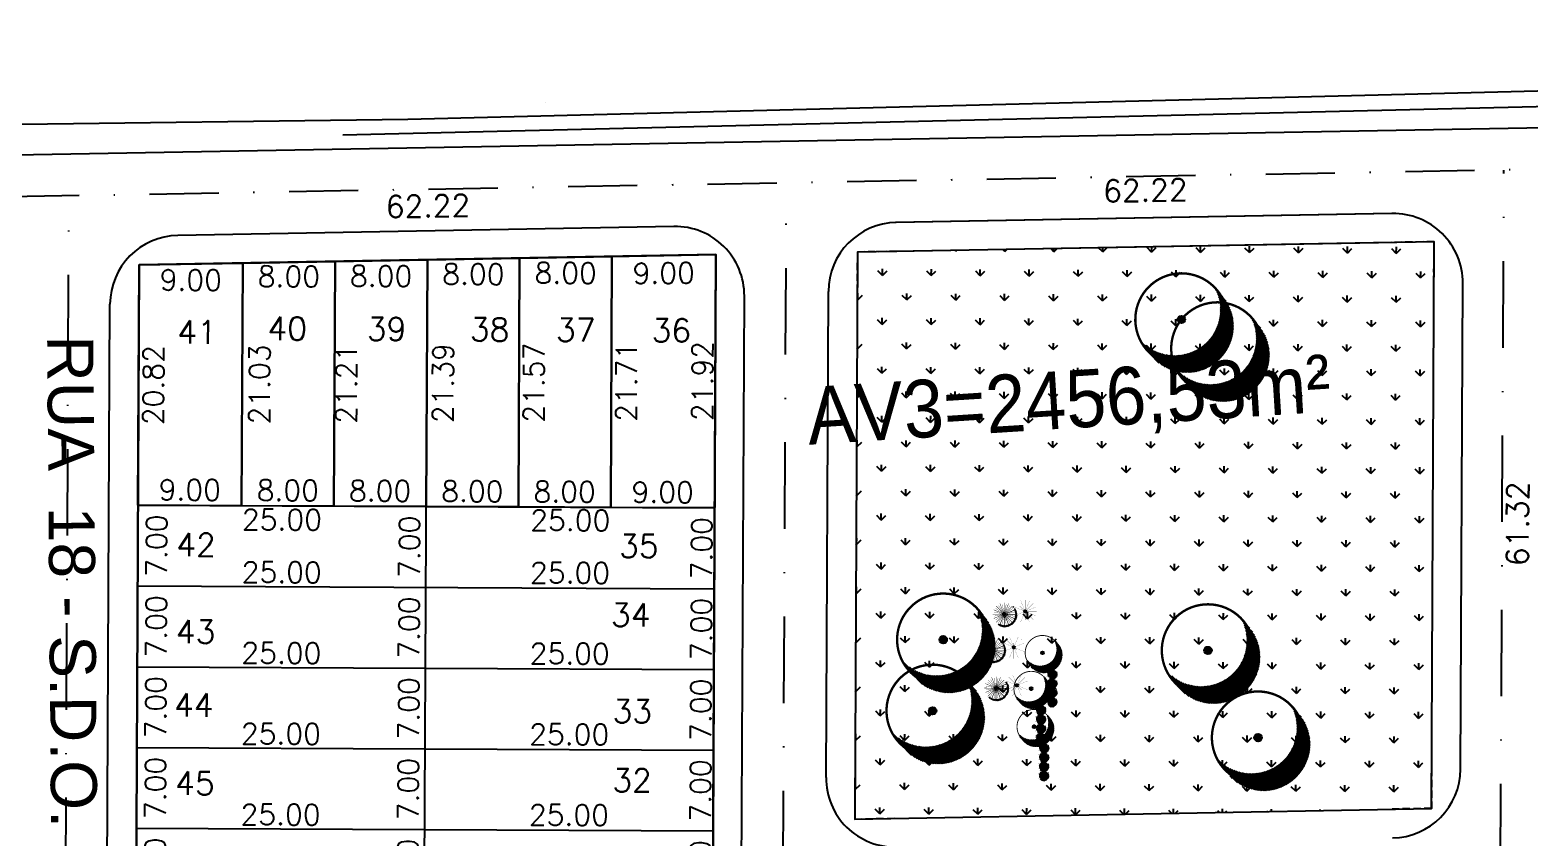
# Model space of a CAD drawing. Header units: millimetres. Extents: x -4430026 to 4783824, y 584 to 9593110.
# Drawn here: x 2733.4 to 2863.5, y 1905.2 to 1975.2 of the extents above; entities that cross this region are included whole.
import ezdxf
from ezdxf.enums import TextEntityAlignment as Align

# ---------------------------------------------------------------- set-up
doc = ezdxf.new("R2010")
doc.units = ezdxf.units.MM
for name, pattern in [('DASHDOT', [1, 0.5, -0.25, 0, -0.25]), ('DASHED2', [0.375, 0.25, -0.125]), ('HIDDEN', [0.375, 0.25, -0.125]), ('HIDDEN2', [0.1875, 0.125, -0.0625])]:
    doc.linetypes.add(name, pattern=pattern)
for name, color, linetype in [('AGT C-M', 10, 'Continuous'), ('boundary filipe', 6, 'Continuous'), ('BOUNDARY LOTES', 2, 'Continuous'), ('BOUNDARY VERDES', 92, 'Continuous'), ('Calçada', 1, 'Continuous'), ('CANTOS', 9, 'HIDDEN'), ('Cota', 8, 'Continuous'), ('COTAS', 8, 'Continuous'), ('Lotes', 2, 'Continuous'), ('Nomes de Ruas', 3, 'Continuous'), ('Numero de lotes', 5, 'Continuous'), ('PAI_aDEL', 72, 'Continuous'), ('PAI_aPRA', 72, 'Continuous'), ('PAI_hHEW', 72, 'Continuous'), ('PAI_pEUD', 72, 'Continuous'), ('Parede', 4, 'Continuous'), ('POLIGONAL', 5, 'Continuous'), ('Projeção', 8, 'HIDDEN2'), ('QUADRA', 4, 'Continuous'), ('TRANSPLANTADA RETIRADA', 12, 'Continuous')]:
    doc.layers.add(name, color=color, linetype=linetype)
doc.styles.add('arcad1', font='romans.shx')
doc.styles.add('ARIAL', font='arial.ttf', dxfattribs={"height": 0.25})
doc.styles.add('ROMANS', font='romans.shx')
doc.dimstyles.new('BOLA100', dxfattribs={"dimscale": 0, "dimtxt": 1.9, "dimasz": 0.18, "dimexe": 0.18, "dimexo": 0.063, "dimgap": 0, "dimtad": 1, "dimzin": 4, "dimdsep": 46, "dimtxsty": 'ROMANS', "dimcen": 0.09, "dimse1": 1, "dimse2": 1, "dimsd1": 1, "dimsd2": 1, "dimclrt": 256, "dimaunit": 1, "dimadec": 4, "dimazin": 0, "dimtfac": 1.2, "dimtix": 1, "dimtmove": 2, "dimatfit": 3, "dimfxl": 1, "dimtvp": 2, "dimtolj": 1, "dimtzin": 4, "dimarcsym": 0})
doc.dimstyles.get("Standard").update_dxf_attribs({"dimtxt": 0.18, "dimasz": 0.18, "dimexe": 0.18, "dimexo": 0.0625, "dimgap": 0.09, "dimtad": 0, "dimtih": 1, "dimtoh": 1, "dimdec": 4, "dimzin": 0, "dimdsep": 46, "dimtxsty": 'Standard', "dimcen": 0.09, "dimadec": 0, "dimazin": 0, "dimtfac": 1, "dimtdec": 4, "dimtofl": 0, "dimtmove": 0, "dimatfit": 3, "dimfxl": 1, "dimtolj": 1, "dimtzin": 0, "dimarcsym": 0})

# ---------------------------------------------------------------- blocks, each defined once
blk = doc.blocks.new('ÁRVORE PROPOSTA')
h = blk.add_hatch()
h.set_pattern_fill('_USER', color=86, scale=0.1, angle=135, style=0, pattern_type=0)
h.set_pattern_definition([(135, (-5.71175, -5.47334), (-0.0707107, -0.0707107), [])])
h.paths.add_polyline_path([(3.73, 4.34, -0.122133), (4.41, 1.61, -0.681802), (-5.71, -2.36, 0.278016), (-0.55, -5.47, 0.654725)])
h = blk.add_hatch()
h.set_pattern_fill('_USER', color=250, scale=0.1, angle=135, style=0, pattern_type=0)
h.set_pattern_definition([(135, (-4.58336, -6.35557), (-0.0707107, -0.0707107), [])])
h.paths.add_polyline_path([(6.05, -0.52, 0.204792), (4.24, 3.71, -0.606095), (-0.55, -5.47, -0.193046), (-4.58, -3.85, 0.73404)])
h = blk.add_hatch(color=1)
h.dxf.hatch_style = 1
h.paths.add_polyline_path([(-1.02, 0.37, 1), (-0.07, 0.37, 1)])
at = {"color": 98, "linetype": 'DASHED2', "ltscale": 0.5, "const_width": 0.3}
blk.add_lwpolyline([(-0.55, 6.21, 1), (-0.55, -5.47, 1), (-0.55, 6.21, -3.167262)], format="xyb", dxfattribs=at)
at = {"color": 1}
blk.add_circle((-0.55, 0.37), 0.476, dxfattribs=at)
blk = doc.blocks.new('HERBÁCEA.PROPOSTA')
at = {"linetype": 'Continuous'}
h = blk.add_hatch(color=62, dxfattribs=at)
h.set_gradient(color1=(153, 204, 0), color2=(214, 255, 153), rotation=45, tint=1, name='INVHEMISPHERICAL')
h.paths.add_polyline_path([(1.37, 0, 1), (-1.37, 0, 1)])
h = blk.add_hatch()
h.set_pattern_fill('_USER', color=250, scale=0.1, angle=135, style=0, pattern_type=0)
h.set_pattern_definition([(135, (2.34766, -1.37334), (-0.0707107, -0.0707107), [])])
h.paths.add_polyline_path([(1.63, -0.25, 0.207507), (1.18, 0.79, -0.148654), (1.42, 0, -0.656304), (-0.97, -1.04, 0.741168)])
h = blk.add_hatch(color=1)
h.dxf.hatch_style = 1
edge = h.paths.add_edge_path()
edge.add_ellipse((0, 0), major_axis=(0.0534, 0.0534), ratio=1, start_angle=274.037, end_angle=454.037)
edge.add_ellipse((0, 0), major_axis=(0.0534, 0.0534), ratio=1, start_angle=94.037, end_angle=274.037)
at = {"color": 98, "const_width": 0.0854}
for points in [[(0, 0), (-1.65, 0.76)], [(0, 0), (-1.58, -0.91)], [(0, 0), (-1.52, 0.3)], [(0, 0), (-1.12, -1.07)], [(0, 0), (-0.58, 1.44)], [(0, 0), (-0.26, 1.8)], [(0, 0), (1.17, 1.02)], [(0, 0), (1.61, 0.84)], [(0, 0), (0.1, -1.82)], [(0, 0), (0.45, -1.49)], [(0, 0), (1.74, -0.53)], [(0, 0), (1.55, -0.09)]]:
    blk.add_lwpolyline(points, dxfattribs=at)
at = {"color": 86, "linetype": 'DASHED2', "const_width": 0.1}
blk.add_lwpolyline([(-0.87, 1.13, 0.833499), (0.41, -1.36, 1.199761), (-0.87, 1.13, -2.592304)], format="xyb", dxfattribs=at)
at = {"color": 1}
blk.add_circle((0, 0), 0.0756, dxfattribs=at)
blk = doc.blocks.new('PALMEIRA_PROPOSTA')
at = {"linetype": 'Continuous'}
h = blk.add_hatch(dxfattribs=at)
h.set_pattern_fill('_USER', color=250, scale=0.168035, angle=315, style=0, pattern_type=0)
h.set_pattern_definition([(315, (-2.75975, -4.60628), (0.1188187, 0.1188187), [])])
h.paths.add_polyline_path([(4.61, -0.41, 0.216766), (3.17, 2.76, -0.18118), (4.2, 0, -0.643702), (-2.76, -3.17, 0.693222)])
blk.add_hatch(color=1, dxfattribs=at).paths.add_polyline_path([(-0.4, 0, 1), (0.4, 0, 1)])
at = {"color": 98, "linetype": 'Continuous', "const_width": 0.15}
for points in [[(-4.2, 0), (-0.4, 0)], [(-3.88, 1.61), (-0.37, 0.15)], [(-2.97, 2.97), (-0.28, 0.28)], [(-1.61, 3.88), (-0.15, 0.37)], [(0, 4.2), (0, 0.4)], [(1.61, 3.88), (0.15, 0.37)], [(2.97, 2.97), (0.28, 0.28)], [(3.88, 1.61), (0.37, 0.15)], [(4.2, 0), (0.4, 0)], [(-3.88, -1.61), (-0.37, -0.15)], [(-2.97, -2.97), (-0.28, -0.28)], [(-1.61, -3.88), (-0.15, -0.37)], [(0, -4.2), (0, -0.4)], [(1.61, -3.88), (0.15, -0.37)], [(2.97, -2.97), (0.28, -0.28)], [(3.88, -1.61), (0.37, -0.15)]]:
    blk.add_lwpolyline(points, dxfattribs=at)
at = {"color": 96, "linetype": 'Continuous', "const_width": 0.1}
for points in [[(-3.63, 0.72), (-0.39, 0.08)], [(-3.08, 2.06), (-0.33, 0.22)], [(-2.06, 3.08), (-0.22, 0.33)], [(-0.72, 3.63), (-0.08, 0.39)], [(0.72, 3.63), (0.08, 0.39)], [(2.06, 3.08), (0.22, 0.33)], [(3.08, 2.06), (0.33, 0.22)], [(3.63, 0.72), (0.39, 0.08)], [(-3.63, -0.72), (-0.39, -0.08)], [(-3.08, -2.06), (-0.33, -0.22)], [(-2.06, -3.08), (-0.22, -0.33)], [(-0.72, -3.63), (-0.08, -0.39)], [(0.72, -3.63), (0.08, -0.39)], [(2.06, -3.08), (0.22, -0.33)], [(3.08, -2.06), (0.33, -0.22)], [(3.63, -0.72), (0.39, -0.08)]]:
    blk.add_lwpolyline(points, dxfattribs=at)
at = {"color": 98, "linetype": 'Continuous', "true_color": 0x001a00, "const_width": 0.15}
for points in [[(3.92, 1.52), (0.4, 0.07)], [(4.2, -0.07), (0.4, -0.07)], [(-2.92, -3.02), (-0.23, -0.34)], [(-1.54, -3.91), (-0.09, -0.4)], [(0.07, -4.2), (0.07, -0.4)], [(1.68, -3.85), (0.23, -0.34)], [(2.92, -3.02), (0.23, -0.33)], [(3.85, -1.67), (0.34, -0.21)]]:
    blk.add_lwpolyline(points, dxfattribs=at)
at = {"color": 1, "linetype": 'Continuous'}
blk.add_circle((0, 0), 0.4, dxfattribs=at)
blk = doc.blocks.new('PALMEIRA RETIRADA')
at = {"layer": 'TRANSPLANTADA RETIRADA', "linetype": 'Continuous'}
blk.add_hatch(color=256, dxfattribs=at).paths.add_polyline_path([(-0.4, 0, 1), (0.4, 0, 1)])
at = {"layer": 'TRANSPLANTADA RETIRADA', "linetype": 'HIDDEN', "const_width": 0.05}
for points in [[(-4.2, 0), (-0.4, 0)], [(-3.88, 1.61), (-0.37, 0.15)], [(-2.97, 2.97), (-0.28, 0.28)], [(-1.61, 3.88), (-0.15, 0.37)], [(0, 4.2), (0, 0.4)], [(1.61, 3.88), (0.15, 0.37)], [(2.97, 2.97), (0.28, 0.28)], [(3.88, 1.61), (0.37, 0.15)], [(4.2, 0), (0.4, 0)], [(-3.88, -1.61), (-0.37, -0.15)], [(-2.97, -2.97), (-0.28, -0.28)], [(-1.61, -3.88), (-0.15, -0.37)], [(0, -4.2), (0, -0.4)], [(1.61, -3.88), (0.15, -0.37)], [(2.97, -2.97), (0.28, -0.28)], [(3.88, -1.61), (0.37, -0.15)]]:
    blk.add_lwpolyline(points, dxfattribs=at)
at = {"layer": 'TRANSPLANTADA RETIRADA', "linetype": 'Continuous'}
blk.add_circle((0, 0), 0.4, dxfattribs=at)
blk = doc.blocks.new('*D14033')
at = {"layer": 'DEFPOINTS', "color": 0, "linetype": 'ByBlock'}
for p in [(2736.79, 1960.84), (2674.59, 1959.72), (2736.84, 1958.44)]:
    blk.add_point(p, dxfattribs=at)
at = {"layer": 'COTAS', "linetype": 'ByBlock', "insert": (2705.72, 1958.83), "char_height": 1.9, "attachment_point": 5, "rotation": 1.0279, "style": 'ROMANS'}
blk.add_mtext('\\A1;62.22', dxfattribs=at)
blk = doc.blocks.new('*D14034')
at = {"layer": 'DEFPOINTS', "color": 0, "linetype": 'ByBlock'}
for p in [(2799, 1961.96), (2736.79, 1960.84), (2799.04, 1959.56)]:
    blk.add_point(p, dxfattribs=at)
at = {"layer": 'COTAS', "linetype": 'ByBlock', "insert": (2767.92, 1959.96), "char_height": 1.9, "attachment_point": 5, "rotation": 1.0279, "style": 'ROMANS'}
blk.add_mtext('\\A1;62.22', dxfattribs=at)
blk = doc.blocks.new('*D14035')
at = {"layer": 'DEFPOINTS', "color": 0, "linetype": 'ByBlock'}
for p in [(2861.21, 1963.07), (2799, 1961.96), (2861.24, 1960.93)]:
    blk.add_point(p, dxfattribs=at)
at = {"layer": 'COTAS', "linetype": 'ByBlock', "insert": (2830.12, 1961.32), "char_height": 1.9, "attachment_point": 5, "rotation": 1.0279, "style": 'ROMANS'}
blk.add_mtext('\\A1;62.22', dxfattribs=at)
blk = doc.blocks.new('*D14036')
at = {"layer": 'DEFPOINTS', "color": 0, "linetype": 'ByBlock'}
for p in [(2923.41, 1964.19), (2861.21, 1963.07), (2923.46, 1961.48)]:
    blk.add_point(p, dxfattribs=at)
at = {"layer": 'COTAS', "linetype": 'ByBlock', "insert": (2892.34, 1961.87), "char_height": 1.9, "attachment_point": 5, "rotation": 1.0279, "style": 'ROMANS'}
blk.add_mtext('\\A1;62.22', dxfattribs=at)
blk = doc.blocks.new('*D14040')
at = {"layer": 'DEFPOINTS', "color": 0, "linetype": 'ByBlock'}
for p in [(2736.79, 1960.84), (2735.53, 1693.23), (2737.44, 1693.22)]:
    blk.add_point(p, dxfattribs=at)
at = {"layer": 'COTAS', "linetype": 'ByBlock', "insert": (2737.12, 1827.03), "char_height": 1.9, "attachment_point": 5, "rotation": 89.7286, "style": 'ROMANS'}
blk.add_mtext('\\A1;267.61', dxfattribs=at)
blk = doc.blocks.new('*D14042')
at = {"layer": 'DEFPOINTS', "color": 0, "linetype": 'ByBlock'}
for p in [(2861.21, 1963.07), (2860.91, 1901.75), (2863.2, 1901.74)]:
    blk.add_point(p, dxfattribs=at)
at = {"layer": 'COTAS', "linetype": 'ByBlock', "insert": (2862.39, 1932.41), "char_height": 1.9, "attachment_point": 5, "rotation": 89.7286, "style": 'ROMANS'}
blk.add_mtext('\\A1;61.32', dxfattribs=at)
blk = doc.blocks.new('*D12949')
at = {"layer": 'DEFPOINTS', "color": 0}
for p in [(2742.63, 1906.03), (2747.87, 1906), (2742.6, 1899.03)]:
    blk.add_point(p, dxfattribs=at)
at = {"layer": 'Cota', "color": 41, "insert": (2744.26, 1902.52), "char_height": 1.8, "attachment_point": 5, "rotation": 89.7286, "style": 'ROMANS'}
blk.add_mtext('\\A1;7.00', dxfattribs=at)
blk = doc.blocks.new('*D12950')
at = {"layer": 'DEFPOINTS', "color": 0}
for p in [(2767.63, 1905.91), (2769.8, 1905.9), (2767.6, 1898.91)]:
    blk.add_point(p, dxfattribs=at)
at = {"layer": 'Cota', "color": 41, "insert": (2766.18, 1902.42), "char_height": 1.8, "attachment_point": 5, "rotation": 89.7286, "style": 'ROMANS'}
blk.add_mtext('\\A1;7.00', dxfattribs=at)
blk = doc.blocks.new('*D12951')
at = {"layer": 'DEFPOINTS', "color": 0}
for p in [(2792.63, 1905.79), (2795.13, 1905.78), (2792.6, 1898.79)]:
    blk.add_point(p, dxfattribs=at)
at = {"layer": 'Cota', "color": 41, "insert": (2791.52, 1902.3), "char_height": 1.8, "attachment_point": 5, "rotation": 89.7286, "style": 'ROMANS'}
blk.add_mtext('\\A1;7.00', dxfattribs=at)
blk = doc.blocks.new('*D12952')
at = {"layer": 'DEFPOINTS', "color": 0}
for p in [(2742.65, 1910.17), (2767.65, 1910.05), (2767.62, 1903.56)]:
    blk.add_point(p, dxfattribs=at)
at = {"layer": 'Cota', "color": 41, "insert": (2755.14, 1907.21), "char_height": 1.8, "attachment_point": 5, "rotation": 359.7286, "style": 'ROMANS'}
blk.add_mtext('\\A1;25.00', dxfattribs=at)
blk = doc.blocks.new('*D12953')
at = {"layer": 'DEFPOINTS', "color": 0}
for p in [(2767.64, 1908.39), (2792.64, 1908.27), (2792.62, 1903.51)]:
    blk.add_point(p, dxfattribs=at)
at = {"layer": 'Cota', "color": 41, "insert": (2780.14, 1907.17), "char_height": 1.8, "attachment_point": 5, "rotation": 359.7286, "style": 'ROMANS'}
blk.add_mtext('\\A1;25.00', dxfattribs=at)
blk = doc.blocks.new('*D12954')
at = {"layer": 'DEFPOINTS', "color": 0}
for p in [(2742.67, 1913.03), (2747.91, 1913), (2742.63, 1906.03)]:
    blk.add_point(p, dxfattribs=at)
at = {"layer": 'Cota', "color": 41, "insert": (2744.29, 1909.52), "char_height": 1.8, "attachment_point": 5, "rotation": 89.7286, "style": 'ROMANS'}
blk.add_mtext('\\A1;7.00', dxfattribs=at)
blk = doc.blocks.new('*D12955')
at = {"layer": 'DEFPOINTS', "color": 0}
for p in [(2767.67, 1912.91), (2769.83, 1912.9), (2767.63, 1905.91)]:
    blk.add_point(p, dxfattribs=at)
at = {"layer": 'Cota', "color": 41, "insert": (2766.21, 1909.42), "char_height": 1.8, "attachment_point": 5, "rotation": 89.7286, "style": 'ROMANS'}
blk.add_mtext('\\A1;7.00', dxfattribs=at)
blk = doc.blocks.new('*D12956')
at = {"layer": 'DEFPOINTS', "color": 0}
for p in [(2792.67, 1912.79), (2795.17, 1912.78), (2792.63, 1905.79)]:
    blk.add_point(p, dxfattribs=at)
at = {"layer": 'Cota', "color": 41, "insert": (2791.55, 1909.3), "char_height": 1.8, "attachment_point": 5, "rotation": 89.7286, "style": 'ROMANS'}
blk.add_mtext('\\A1;7.00', dxfattribs=at)
blk = doc.blocks.new('*D12957')
at = {"layer": 'DEFPOINTS', "color": 0}
for p in [(2742.69, 1917.17), (2767.69, 1917.05), (2767.66, 1910.56)]:
    blk.add_point(p, dxfattribs=at)
at = {"layer": 'Cota', "color": 41, "insert": (2755.17, 1914.21), "char_height": 1.8, "attachment_point": 5, "rotation": 359.7286, "style": 'ROMANS'}
blk.add_mtext('\\A1;25.00', dxfattribs=at)
blk = doc.blocks.new('*D12958')
at = {"layer": 'DEFPOINTS', "color": 0}
for p in [(2767.68, 1915.39), (2792.68, 1915.27), (2792.66, 1910.51)]:
    blk.add_point(p, dxfattribs=at)
at = {"layer": 'Cota', "color": 41, "insert": (2780.17, 1914.16), "char_height": 1.8, "attachment_point": 5, "rotation": 359.7286, "style": 'ROMANS'}
blk.add_mtext('\\A1;25.00', dxfattribs=at)
blk = doc.blocks.new('*D12959')
at = {"layer": 'DEFPOINTS', "color": 0}
for p in [(2742.7, 1920.03), (2747.94, 1920), (2742.67, 1913.03)]:
    blk.add_point(p, dxfattribs=at)
at = {"layer": 'Cota', "color": 41, "insert": (2744.32, 1916.52), "char_height": 1.8, "attachment_point": 5, "rotation": 89.7286, "style": 'ROMANS'}
blk.add_mtext('\\A1;7.00', dxfattribs=at)
blk = doc.blocks.new('*D12960')
at = {"layer": 'DEFPOINTS', "color": 0}
for p in [(2767.7, 1919.91), (2769.86, 1919.9), (2767.67, 1912.91)]:
    blk.add_point(p, dxfattribs=at)
at = {"layer": 'Cota', "color": 41, "insert": (2766.25, 1916.42), "char_height": 1.8, "attachment_point": 5, "rotation": 89.7286, "style": 'ROMANS'}
blk.add_mtext('\\A1;7.00', dxfattribs=at)
blk = doc.blocks.new('*D12961')
at = {"layer": 'DEFPOINTS', "color": 0}
for p in [(2792.7, 1919.79), (2795.2, 1919.78), (2792.67, 1912.79)]:
    blk.add_point(p, dxfattribs=at)
at = {"layer": 'Cota', "color": 41, "insert": (2791.58, 1916.3), "char_height": 1.8, "attachment_point": 5, "rotation": 89.7286, "style": 'ROMANS'}
blk.add_mtext('\\A1;7.00', dxfattribs=at)
blk = doc.blocks.new('*D12962')
at = {"layer": 'DEFPOINTS', "color": 0}
for p in [(2742.72, 1924.17), (2767.72, 1924.05), (2767.69, 1917.56)]:
    blk.add_point(p, dxfattribs=at)
at = {"layer": 'Cota', "color": 41, "insert": (2755.21, 1921.21), "char_height": 1.8, "attachment_point": 5, "rotation": 359.7286, "style": 'ROMANS'}
blk.add_mtext('\\A1;25.00', dxfattribs=at)
blk = doc.blocks.new('*D12963')
at = {"layer": 'DEFPOINTS', "color": 0}
for p in [(2767.71, 1922.39), (2792.71, 1922.27), (2792.69, 1917.51)]:
    blk.add_point(p, dxfattribs=at)
at = {"layer": 'Cota', "color": 41, "insert": (2780.21, 1921.16), "char_height": 1.8, "attachment_point": 5, "rotation": 359.7286, "style": 'ROMANS'}
blk.add_mtext('\\A1;25.00', dxfattribs=at)
blk = doc.blocks.new('*D12964')
at = {"layer": 'DEFPOINTS', "color": 0}
for p in [(2742.73, 1927.03), (2747.97, 1927), (2742.7, 1920.03)]:
    blk.add_point(p, dxfattribs=at)
at = {"layer": 'Cota', "color": 41, "insert": (2744.36, 1923.52), "char_height": 1.8, "attachment_point": 5, "rotation": 89.7286, "style": 'ROMANS'}
blk.add_mtext('\\A1;7.00', dxfattribs=at)
blk = doc.blocks.new('*D12965')
at = {"layer": 'DEFPOINTS', "color": 0}
for p in [(2767.73, 1926.91), (2769.9, 1926.9), (2767.7, 1919.91)]:
    blk.add_point(p, dxfattribs=at)
at = {"layer": 'Cota', "color": 41, "insert": (2766.28, 1923.42), "char_height": 1.8, "attachment_point": 5, "rotation": 89.7286, "style": 'ROMANS'}
blk.add_mtext('\\A1;7.00', dxfattribs=at)
blk = doc.blocks.new('*D12966')
at = {"layer": 'DEFPOINTS', "color": 0}
for p in [(2792.73, 1926.79), (2795.23, 1926.78), (2792.7, 1919.79)]:
    blk.add_point(p, dxfattribs=at)
at = {"layer": 'Cota', "color": 41, "insert": (2791.62, 1923.3), "char_height": 1.8, "attachment_point": 5, "rotation": 89.7286, "style": 'ROMANS'}
blk.add_mtext('\\A1;7.00', dxfattribs=at)
blk = doc.blocks.new('*D12967')
at = {"layer": 'DEFPOINTS', "color": 0}
for p in [(2742.75, 1931.17), (2767.75, 1931.05), (2767.72, 1924.55)]:
    blk.add_point(p, dxfattribs=at)
at = {"layer": 'Cota', "color": 41, "insert": (2755.24, 1928.21), "char_height": 1.8, "attachment_point": 5, "rotation": 359.7286, "style": 'ROMANS'}
blk.add_mtext('\\A1;25.00', dxfattribs=at)
blk = doc.blocks.new('*D12968')
at = {"layer": 'DEFPOINTS', "color": 0}
for p in [(2767.74, 1929.39), (2792.74, 1929.27), (2792.72, 1924.51)]:
    blk.add_point(p, dxfattribs=at)
at = {"layer": 'Cota', "color": 41, "insert": (2780.24, 1928.16), "char_height": 1.8, "attachment_point": 5, "rotation": 359.7286, "style": 'ROMANS'}
blk.add_mtext('\\A1;25.00', dxfattribs=at)
blk = doc.blocks.new('*D12969')
at = {"layer": 'DEFPOINTS', "color": 0}
for p in [(2742.77, 1934.03), (2748.01, 1934), (2742.73, 1927.03)]:
    blk.add_point(p, dxfattribs=at)
at = {"layer": 'Cota', "color": 41, "insert": (2744.39, 1930.52), "char_height": 1.8, "attachment_point": 5, "rotation": 89.7286, "style": 'ROMANS'}
blk.add_mtext('\\A1;7.00', dxfattribs=at)
blk = doc.blocks.new('*D12970')
at = {"layer": 'DEFPOINTS', "color": 0}
for p in [(2767.77, 1933.91), (2769.93, 1933.9), (2767.73, 1926.91)]:
    blk.add_point(p, dxfattribs=at)
at = {"layer": 'Cota', "color": 41, "insert": (2766.31, 1930.42), "char_height": 1.8, "attachment_point": 5, "rotation": 89.7286, "style": 'ROMANS'}
blk.add_mtext('\\A1;7.00', dxfattribs=at)
blk = doc.blocks.new('*D12971')
at = {"layer": 'DEFPOINTS', "color": 0}
for p in [(2792.77, 1933.79), (2795.27, 1933.78), (2792.73, 1926.79)]:
    blk.add_point(p, dxfattribs=at)
at = {"layer": 'Cota', "color": 41, "insert": (2791.65, 1930.3), "char_height": 1.8, "attachment_point": 5, "rotation": 89.7286, "style": 'ROMANS'}
blk.add_mtext('\\A1;7.00', dxfattribs=at)
blk = doc.blocks.new('*D12972')
at = {"layer": 'DEFPOINTS', "color": 0}
for p in [(2742.77, 1935.72), (2767.77, 1935.6), (2767.74, 1929.11)]:
    blk.add_point(p, dxfattribs=at)
at = {"layer": 'Cota', "color": 41, "insert": (2755.26, 1932.77), "char_height": 1.8, "attachment_point": 5, "rotation": 359.7286, "style": 'ROMANS'}
blk.add_mtext('\\A1;25.00', dxfattribs=at)
blk = doc.blocks.new('*D12973')
at = {"layer": 'DEFPOINTS', "color": 0}
for p in [(2767.77, 1933.95), (2792.77, 1933.83), (2792.74, 1929.06)]:
    blk.add_point(p, dxfattribs=at)
at = {"layer": 'Cota', "color": 41, "insert": (2780.26, 1932.72), "char_height": 1.8, "attachment_point": 5, "rotation": 359.7286, "style": 'ROMANS'}
blk.add_mtext('\\A1;25.00', dxfattribs=at)
blk = doc.blocks.new('*D12974')
at = {"layer": 'DEFPOINTS', "color": 0}
for p in [(2742.77, 1935.01), (2751.77, 1934.97), (2751.76, 1931.72)]:
    blk.add_point(p, dxfattribs=at)
at = {"layer": 'Cota', "color": 41, "insert": (2747.27, 1935.35), "char_height": 1.8, "attachment_point": 5, "rotation": 359.7286, "style": 'ROMANS'}
blk.add_mtext('\\A1;9.00', dxfattribs=at)
blk = doc.blocks.new('*D12975')
at = {"layer": 'DEFPOINTS', "color": 0}
for p in [(2751.77, 1934.97), (2759.77, 1933.95), (2759.76, 1931.69)]:
    blk.add_point(p, dxfattribs=at)
at = {"layer": 'Cota', "color": 41, "insert": (2755.77, 1935.31), "char_height": 1.8, "attachment_point": 5, "rotation": 359.7286, "style": 'ROMANS'}
blk.add_mtext('\\A1;8.00', dxfattribs=at)
blk = doc.blocks.new('*D12976')
at = {"layer": 'DEFPOINTS', "color": 0}
for p in [(2759.77, 1933.95), (2767.77, 1933.95), (2767.76, 1931.65)]:
    blk.add_point(p, dxfattribs=at)
at = {"layer": 'Cota', "color": 41, "insert": (2763.77, 1935.27), "char_height": 1.8, "attachment_point": 5, "rotation": 359.7286, "style": 'ROMANS'}
blk.add_mtext('\\A1;8.00', dxfattribs=at)
blk = doc.blocks.new('*D12977')
at = {"layer": 'DEFPOINTS', "color": 0}
for p in [(2767.77, 1933.95), (2775.77, 1933.91), (2775.76, 1931.61)]:
    blk.add_point(p, dxfattribs=at)
at = {"layer": 'Cota', "color": 41, "insert": (2771.77, 1935.23), "char_height": 1.8, "attachment_point": 5, "rotation": 359.7286, "style": 'ROMANS'}
blk.add_mtext('\\A1;8.00', dxfattribs=at)
blk = doc.blocks.new('*D12978')
at = {"layer": 'DEFPOINTS', "color": 0}
for p in [(2775.77, 1933.91), (2783.77, 1933.87), (2783.75, 1931.57)]:
    blk.add_point(p, dxfattribs=at)
at = {"layer": 'Cota', "color": 41, "insert": (2779.77, 1935.19), "char_height": 1.8, "attachment_point": 5, "rotation": 359.7286, "style": 'ROMANS'}
blk.add_mtext('\\A1;8.00', dxfattribs=at)
blk = doc.blocks.new('*D12979')
at = {"layer": 'DEFPOINTS', "color": 0}
for p in [(2783.77, 1933.87), (2792.77, 1933.79), (2792.75, 1931.53)]:
    blk.add_point(p, dxfattribs=at)
at = {"layer": 'Cota', "color": 41, "insert": (2788.27, 1935.15), "char_height": 1.8, "attachment_point": 5, "rotation": 359.7286, "style": 'ROMANS'}
blk.add_mtext('\\A1;9.00', dxfattribs=at)
blk = doc.blocks.new('*D12980')
at = {"layer": 'DEFPOINTS', "color": 0}
for p in [(2742.86, 1954.85), (2747.76, 1954.83), (2742.77, 1934.03)]:
    blk.add_point(p, dxfattribs=at)
at = {"layer": 'Cota', "color": 41, "insert": (2744.11, 1944.43), "char_height": 1.8, "attachment_point": 5, "rotation": 89.7286, "style": 'ROMANS'}
blk.add_mtext('\\A1;20.82', dxfattribs=at)
blk = doc.blocks.new('*D12981')
at = {"layer": 'DEFPOINTS', "color": 0}
for p in [(2751.87, 1955.01), (2756.96, 1954.99), (2751.77, 1933.98)]:
    blk.add_point(p, dxfattribs=at)
at = {"layer": 'Cota', "color": 41, "insert": (2753.31, 1944.49), "char_height": 1.8, "attachment_point": 5, "rotation": 89.7286, "style": 'ROMANS'}
blk.add_mtext('\\A1;21.03', dxfattribs=at)
blk = doc.blocks.new('*D12982')
at = {"layer": 'DEFPOINTS', "color": 0}
for p in [(2759.87, 1955.15), (2764.5, 1955.13), (2759.77, 1933.95)]:
    blk.add_point(p, dxfattribs=at)
at = {"layer": 'Cota', "color": 41, "insert": (2760.85, 1944.55), "char_height": 1.8, "attachment_point": 5, "rotation": 89.7286, "style": 'ROMANS'}
blk.add_mtext('\\A1;21.21', dxfattribs=at)
blk = doc.blocks.new('*D12983')
at = {"layer": 'DEFPOINTS', "color": 0}
for p in [(2767.87, 1955.3), (2772.87, 1955.27), (2767.77, 1933.91)]:
    blk.add_point(p, dxfattribs=at)
at = {"layer": 'Cota', "color": 41, "insert": (2769.22, 1944.6), "char_height": 1.8, "attachment_point": 5, "rotation": 89.7286, "style": 'ROMANS'}
blk.add_mtext('\\A1;21.39', dxfattribs=at)
blk = doc.blocks.new('*D12984')
at = {"layer": 'DEFPOINTS', "color": 0}
for p in [(2775.87, 1955.44), (2780.75, 1955.42), (2775.77, 1933.87)]:
    blk.add_point(p, dxfattribs=at)
at = {"layer": 'Cota', "color": 41, "insert": (2777.1, 1944.65), "char_height": 1.8, "attachment_point": 5, "rotation": 89.7286, "style": 'ROMANS'}
blk.add_mtext('\\A1;21.57', dxfattribs=at)
blk = doc.blocks.new('*D12985')
at = {"layer": 'DEFPOINTS', "color": 0}
for p in [(2783.87, 1955.58), (2788.78, 1955.56), (2783.77, 1933.87)]:
    blk.add_point(p, dxfattribs=at)
at = {"layer": 'Cota', "color": 41, "insert": (2785.12, 1944.72), "char_height": 1.8, "attachment_point": 5, "rotation": 89.7286, "style": 'ROMANS'}
blk.add_mtext('\\A1;21.71', dxfattribs=at)
blk = doc.blocks.new('*D12986')
at = {"layer": 'DEFPOINTS', "color": 0}
for p in [(2792.87, 1955.75), (2795.37, 1955.73), (2792.77, 1933.83)]:
    blk.add_point(p, dxfattribs=at)
at = {"layer": 'Cota', "color": 41, "insert": (2791.72, 1944.79), "char_height": 1.8, "attachment_point": 5, "rotation": 89.7286, "style": 'ROMANS'}
blk.add_mtext('\\A1;21.92', dxfattribs=at)
blk = doc.blocks.new('*D12987')
at = {"layer": 'DEFPOINTS', "color": 0}
for p in [(2742.86, 1954.85), (2751.86, 1954.81), (2751.84, 1949.92)]:
    blk.add_point(p, dxfattribs=at)
at = {"layer": 'Cota', "color": 41, "insert": (2747.36, 1953.54), "char_height": 1.8, "attachment_point": 5, "rotation": 359.7286, "style": 'ROMANS'}
blk.add_mtext('\\A1;9.00', dxfattribs=at)
blk = doc.blocks.new('*D12988')
at = {"layer": 'DEFPOINTS', "color": 0}
for p in [(2751.86, 1953.59), (2759.86, 1953.55), (2759.84, 1950.23)]:
    blk.add_point(p, dxfattribs=at)
at = {"layer": 'Cota', "color": 41, "insert": (2755.86, 1953.85), "char_height": 1.8, "attachment_point": 5, "rotation": 359.7286, "style": 'ROMANS'}
blk.add_mtext('\\A1;8.00', dxfattribs=at)
blk = doc.blocks.new('*D12989')
at = {"layer": 'DEFPOINTS', "color": 0}
for p in [(2759.85, 1952.58), (2767.85, 1952.54), (2767.84, 1950.26)]:
    blk.add_point(p, dxfattribs=at)
at = {"layer": 'Cota', "color": 41, "insert": (2763.86, 1953.88), "char_height": 1.8, "attachment_point": 5, "rotation": 359.7286, "style": 'ROMANS'}
blk.add_mtext('\\A1;8.00', dxfattribs=at)
blk = doc.blocks.new('*D12990')
at = {"layer": 'DEFPOINTS', "color": 0}
for p in [(2767.86, 1953.72), (2775.86, 1953.68), (2775.84, 1950.43)]:
    blk.add_point(p, dxfattribs=at)
at = {"layer": 'Cota', "color": 41, "insert": (2771.86, 1954.05), "char_height": 1.8, "attachment_point": 5, "rotation": 359.7286, "style": 'ROMANS'}
blk.add_mtext('\\A1;8.00', dxfattribs=at)
blk = doc.blocks.new('*D12991')
at = {"layer": 'DEFPOINTS', "color": 0}
for p in [(2775.85, 1952.44), (2783.85, 1952.4), (2783.84, 1950.53)]:
    blk.add_point(p, dxfattribs=at)
at = {"layer": 'Cota', "color": 41, "insert": (2779.86, 1954.15), "char_height": 1.8, "attachment_point": 5, "rotation": 359.7286, "style": 'ROMANS'}
blk.add_mtext('\\A1;8.00', dxfattribs=at)
blk = doc.blocks.new('*D12992')
at = {"layer": 'DEFPOINTS', "color": 0}
for p in [(2783.86, 1953.71), (2792.86, 1953.81), (2792.89, 1950.59)]:
    blk.add_point(p, dxfattribs=at)
at = {"layer": 'Cota', "color": 41, "insert": (2788.36, 1954.14), "char_height": 1.8, "attachment_point": 5, "rotation": 0.6083, "style": 'ROMANS'}
blk.add_mtext('\\A1;9.00', dxfattribs=at)

msp = doc.modelspace()

# ---------------------------------------------------------------- hatches: boundary and pattern name
at = {"layer": 'BOUNDARY VERDES', "linetype": 'ByBlock'}
h = msp.add_hatch(dxfattribs=at)
h.set_pattern_fill('GRASS', color=256, scale=3, angle=-0.27142, style=0)
h.set_pattern_definition([(89.72858, (1941.8292, 1510.4385), (-2.1112475, 2.1313455), [0.5625, -3.680141]), (44.72858, (1941.8292, 1510.4385), (-2.1112475, 2.1313455), [0.5625, -2.4375]), (134.72858, (1941.8292, 1510.4385), (-2.1313455, -2.1112475), [0.5625, -2.4375])])
h.paths.add_polyline_path([(2855.155, 1956.863), (2805.15, 1955.966), (2804.917, 1906.826), (2854.922, 1907.744)])

# ---------------------------------------------------------------- linework, layer by layer
at = {"layer": 'AGT C-M', "elevation": 75}
msp.add_lwpolyline([(2778.151, 1968.924), (2778.151, 1968.924)], dxfattribs=at)
at = {"layer": 'boundary filipe', "elevation": 2.439}
for points in [[(2804.917, 1906.826), (2854.922, 1907.744), (2855.155, 1956.863), (2805.15, 1955.966), (2804.917, 1906.826)], [(2792.87, 1955.746), (2742.865, 1954.849), (2741.699, 1704.326), (2791.72, 1705.051), (2792.87, 1955.746)]]:
    msp.add_lwpolyline(points, dxfattribs=at)
at = {"layer": 'boundary filipe', "linetype": 'ByBlock', "elevation": 2.439}
msp.add_lwpolyline([(2791.72, 1705.051), (2741.699, 1704.326), (2742.865, 1954.849), (2792.87, 1955.746)], close=True, dxfattribs=at)
at = {"layer": 'BOUNDARY LOTES', "elevation": 2.439}
for points in [[(2742.766, 1934.027), (2742.865, 1954.849), (2751.866, 1955.01), (2751.766, 1933.985), (2742.766, 1934.027)], [(2751.861, 1955.01), (2759.866, 1955.154), (2759.766, 1933.947), (2751.766, 1933.985), (2751.865, 1954.806)], [(2759.866, 1955.154), (2767.867, 1955.297), (2767.766, 1933.909), (2759.766, 1933.947), (2759.866, 1955.154)], [(2767.867, 1955.297), (2775.868, 1955.441), (2775.766, 1933.871), (2767.766, 1933.909), (2767.867, 1955.297)], [(2775.868, 1955.441), (2783.869, 1955.584), (2783.766, 1933.833), (2775.766, 1933.871), (2775.868, 1955.441)], [(2783.869, 1955.584), (2792.87, 1955.746), (2792.766, 1933.79), (2783.766, 1933.833), (2783.869, 1955.584)]]:
    msp.add_lwpolyline(points, dxfattribs=at)
at = {"layer": 'Calçada'}
for p, q in [((3074.748, 1970.505, 2.439), (1674.495, 1945.381, 2.439)), ((2851.451, 1959.297, 2.439), (2808.447, 1958.526, 2.439)), ((2851.53, 1959.299, 2.439), (2808.526, 1958.527, 2.439)), ((2789.245, 1958.181, 2.439), (2746.241, 1957.41, 2.439)), ((2794.198, 1708.45, 2.439), (2795.353, 1952.154, 2.439)), ((2802.434, 1910.418, 2.439), (2802.634, 1952.556, 2.439)), ((2857.438, 1911.151, 2.439), (2857.638, 1953.271, 2.439)), ((2739.195, 1707.884, 2.439), (2740.349, 1951.439, 2.439))]:
    msp.add_line(p, q, dxfattribs=at)
for centre, start, end in [((2851.638, 1953.3, 2.439), 359.72858, 91.02791), ((2746.349, 1951.411, 2.439), 91.02791, 179.72858), ((2789.353, 1952.182, 2.439), 359.72858, 91.02791), ((2808.634, 1952.528, 2.439), 91.02791, 179.72858)]:
    msp.add_arc(centre, 6, start, end, dxfattribs=at)
for centre, major_axis, start_param, end_param in [((2851.438, 1911.18, 2.439), (6, -0.028), 4.7354896, 6.2831853), ((2808.434, 1910.39, 2.439), (-6, 0.028), 0, 1.593897)]:
    msp.add_ellipse(centre, major_axis=major_axis, ratio=0.9998099, start_param=start_param, end_param=end_param, dxfattribs=at)
at = {"layer": 'CANTOS', "ltscale": 2.5, "elevation": 2.439}
for points in [[(2808.571, 1956.028), (2805.15, 1955.966), (2805.134, 1952.545)], [(2855.138, 1953.283), (2855.155, 1956.863), (2851.575, 1956.799)], [(2854.938, 1911.163), (2854.922, 1907.744), (2851.503, 1907.681)], [(2804.934, 1910.407), (2804.917, 1906.826), (2808.418, 1906.891)]]:
    msp.add_lwpolyline(points, dxfattribs=at)
at = {"layer": 'Lotes'}
for p, q in [((2760.529, 1966.127, 2.439), (2982.324, 1971.393, 2.439)), ((2751.766, 1933.985, 2.439), (2751.866, 1955.01, 2.439)), ((2759.766, 1933.947, 2.439), (2759.866, 1955.154, 2.439)), ((2766.68, 1704.606, 2.439), (2767.867, 1955.297, 2.439)), ((2775.766, 1933.871, 2.439), (2775.868, 1955.441, 2.439)), ((2783.766, 1933.833, 2.439), (2783.869, 1955.584, 2.439)), ((2742.766, 1934.027, 2.439), (2792.766, 1933.79, 2.439)), ((2742.733, 1927.027, 2.439), (2792.732, 1926.79, 2.439)), ((2742.7, 1920.027, 2.439), (2792.699, 1919.791, 2.439)), ((2742.667, 1913.027, 2.439), (2792.666, 1912.791, 2.439)), ((2742.633, 1906.028, 2.439), (2792.633, 1905.791, 2.439))]:
    msp.add_line(p, q, dxfattribs=at)
at = {"layer": 'POLIGONAL', "linetype": 'ByBlock'}
for p, q in [((3075.494, 1975.213, 2.439), (2766.184, 1967.469, 2.439)), ((3075.494, 1975.213, 2.439), (2766.184, 1967.469, 2.439)), ((2766.184, 1967.469, 2.439), (2602.484, 1965.307, 2.439)), ((2766.184, 1967.469, 2.439), (2602.484, 1965.307, 2.439))]:
    msp.add_line(p, q, dxfattribs=at)
at = {"layer": 'Projeção', "linetype": 'DASHDOT', "ltscale": 12}
msp.add_line((3076.423, 1966.934, 2.439), (1675.686, 1941.802, 2.439), dxfattribs=at)
at = {"layer": 'Projeção', "linetype": 'DASHDOT', "ltscale": 15}
for p, q in [((2859.058, 1509.775, 2.439), (2861.205, 1963.073, 2.439)), ((2796.854, 1509.184, 2.439), (2798.999, 1961.957, 2.439)), ((2734.651, 1508.594, 2.439), (2736.793, 1960.841, 2.439))]:
    msp.add_line(p, q, dxfattribs=at)
at = {"layer": 'QUADRA', "linetype": 'ByBlock'}
msp.add_line((2851.496, 1956.798, 2.439), (2808.492, 1956.026, 2.439), dxfattribs=at)
at = {"layer": 'QUADRA', "elevation": 2.439}
msp.add_lwpolyline([(2805.15, 1955.966), (2804.917, 1906.826), (2854.922, 1907.744), (2855.155, 1956.863), (2805.15, 1955.966)], close=True, dxfattribs=at)
at = {"layer": 'QUADRA', "linetype": 'ByBlock', "elevation": 2.439}
msp.add_lwpolyline([(2791.682, 1705.05), (2792.87, 1955.746), (2742.865, 1954.849), (2741.678, 1704.326, 0.0032645)], format="xyb", close=True, dxfattribs=at)

# ---------------------------------------------------------------- block references
at = {"xscale": 0.2380952380953897, "yscale": 0.2380952380954113, "zscale": 0.2380952380954113, "rotation": 359.7285806882895}
for p in [(2819.695, 1924.819, 2.439), (2818.719, 1921.711, 2.439), (2818.985, 1918.413, 2.439)]:
    msp.add_blockref('PALMEIRA RETIRADA', p, dxfattribs=at)
at = {"layer": 'PAI_aDEL', "xscale": 0.6848704365638772, "yscale": 0.6848704365656886, "zscale": 0.6848704365638696, "rotation": 359.7285806882847}
for p in [(2833.621, 1949.869, 2.439), (2836.734, 1947.358, 2.439), (2812.967, 1922.115, 86.585), (2835.918, 1921.182, 2.439), (2812.049, 1915.948, 2.439), (2840.262, 1913.627, 2.439)]:
    msp.add_blockref('ÁRVORE PROPOSTA', p, dxfattribs=at)
at = {"layer": 'PAI_aPRA', "xscale": 0.2568264137116242, "yscale": 0.2568264137116785, "zscale": 0.2568264137116785, "rotation": 359.7285806882976}
for p in [(2821.338, 1921.138, 2.439), (2820.362, 1918.031, 2.439), (2820.629, 1914.733, 2.439)]:
    msp.add_blockref('ÁRVORE PROPOSTA', p, dxfattribs=at)
at = {"layer": 'PAI_hHEW', "xscale": 0.2815772227386412, "yscale": 0.2815772227386333, "zscale": 0.2815772227386333, "rotation": 359.7285806882768}
for p in [(2822.019, 1919.408, 2.439), (2822.012, 1917.808, 2.439), (2822.016, 1918.608, 2.439), (2822.008, 1917.008, 2.439), (2821.04, 1915.5, 2.439), (2821.044, 1916.3, 2.439), (2821.032, 1913.9, 2.439), (2821.036, 1914.7, 2.439), (2821.31, 1913.002, 2.439), (2821.302, 1911.402, 2.439), (2821.306, 1912.202, 2.439), (2821.298, 1910.602, 2.439)]:
    msp.add_blockref('HERBÁCEA.PROPOSTA', p, dxfattribs=at)
at = {"layer": 'PAI_pEUD', "color": 2, "xscale": 0.2380952380953897, "yscale": 0.2380952380954113, "zscale": 0.2380952380954113, "rotation": 359.7285806882895}
for p in [(2817.88, 1924.58, 2.439), (2816.905, 1921.473, 2.439), (2817.171, 1918.175, 2.439)]:
    msp.add_blockref('PALMEIRA_PROPOSTA', p, dxfattribs=at)

# ---------------------------------------------------------------- texts
at = {"layer": 'Nomes de Ruas', "extrusion": (0.018825, 0.084574, 0.996239), "style": 'ARIAL'}
msp.add_text('RUA  18 - S.D.O.', height=4, rotation=102.96746, dxfattribs=at).set_placement((-2246.167, -2486.79, 218.726))
at = {"layer": 'Numero de lotes', "style": 'arcad1'}
for s, p in [('41', (2747.9, 1949.03, 2.439)), ('40', (2755.72, 1949.337, 2.439)), ('39', (2764.33, 1949.296, 2.439)), ('38', (2773.265, 1949.254, 2.439)), ('37', (2780.738, 1949.219, 2.439)), ('36', (2789.022, 1949.179, 2.439)), ('42', (2747.813, 1930.598, 2.439)), ('35', (2786.204, 1930.483, 2.439)), ('34', (2785.502, 1924.517, 2.439)), ('43', (2747.777, 1923.057, 2.439)), ('44', (2747.619, 1916.702, 2.439)), ('33', (2785.639, 1916.169, 2.439)), ('45', (2747.715, 1909.932, 2.439)), ('32', (2785.611, 1910.183, 2.439))]:
    msp.add_text(s, height=2, rotation=359.72858, dxfattribs=at).set_placement(p, align=Align.MIDDLE_CENTER)
at = {"layer": 'Parede', "extrusion": (-0.085486, 0.014113, 0.996239), "style": 'ARIAL', "width": 0.9}
msp.add_text('AV3=2456,53m²', height=5, rotation=102.96746, dxfattribs=at).set_placement((-2369.598, 2438.666, -209.643))

# ---------------------------------------------------------------- dimensions: what is measured, and where the dimension line sits
at = {"layer": 'Cota'}
for p1, p2, distance, picture, middle in [((2742.766, 1934.027, 2.439), (2742.865, 1954.849, 2.439), -4.896, '*D12980', (2744.111, 1944.432, 2.439)), ((2742.865, 1954.849, 2.439), (2751.865, 1954.806, 2.439), -4.883, '*D12987', (2747.359, 1953.545, 2.439)), ((2751.766, 1933.985, 2.439), (2751.866, 1955.01, 2.439), -5.094, '*D12981', (2753.31, 1944.49, 2.439)), ((2751.859, 1953.585, 2.439), (2759.859, 1953.548, 2.439), -3.317, '*D12988', (2755.86, 1953.85, 2.439)), ((2759.766, 1933.947, 2.439), (2759.866, 1955.154, 2.439), -4.632, '*D12982', (2760.848, 1944.545, 2.439)), ((2759.854, 1952.58, 2.439), (2767.854, 1952.542, 2.439), -2.28, '*D12989', (2763.86, 1953.881, 2.439)), ((2767.766, 1933.909, 2.439), (2767.867, 1955.297, 2.439), -5, '*D12983', (2769.217, 1944.596, 2.439)), ((2767.86, 1953.717, 2.439), (2775.86, 1953.679, 2.439), -3.248, '*D12990', (2771.861, 1954.05, 2.439)), ((2775.766, 1933.871, 2.439), (2775.868, 1955.441, 2.439), -4.884, '*D12984', (2777.101, 1944.65, 2.439)), ((2775.854, 1952.435, 2.439), (2783.854, 1952.397, 2.439), -1.866, '*D12991', (2779.862, 1954.151, 2.439)), ((2783.766, 1933.87, 2.439), (2783.869, 1955.584, 2.439), -4.906, '*D12985', (2785.124, 1944.721, 2.439)), ((2783.86, 1953.71, 2.439), (2792.86, 1953.806, 2.439), -3.214, '*D12992', (2788.356, 1954.144, 2.439)), ((2792.766, 1933.827, 2.439), (2792.87, 1955.746, 2.439), -2.5, '*D12986', (2791.718, 1944.792, 2.439)), ((2742.771, 1935.015, 2.439), (2751.771, 1934.972, 2.439), -3.248, '*D12974', (2747.272, 1935.346, 2.439)), ((2742.774, 1935.722, 2.439), (2767.774, 1935.604, 2.439), -6.495, '*D12972', (2755.26, 1932.768, 2.439)), ((2742.733, 1927.027, 2.439), (2742.766, 1934.027, 2.439), -5.24, '*D12969', (2744.389, 1930.52, 2.439)), ((2767.733, 1926.909, 2.439), (2767.766, 1933.909, 2.439), -2.163, '*D12970', (2766.312, 1930.416, 2.439)), ((2767.766, 1933.945, 2.439), (2792.766, 1933.827, 2.439), -4.768, '*D12973', (2780.26, 1932.719, 2.439)), ((2792.732, 1926.79, 2.439), (2792.766, 1933.79, 2.439), -2.5, '*D12971', (2791.649, 1930.296, 2.439)), ((2742.753, 1931.168, 2.439), (2767.752, 1931.05, 2.439), -6.495, '*D12967', (2755.239, 1928.214, 2.439)), ((2767.744, 1929.392, 2.439), (2792.744, 1929.273, 2.439), -4.768, '*D12968', (2780.239, 1928.165, 2.439)), ((2742.7, 1920.027, 2.439), (2742.733, 1927.027, 2.439), -5.24, '*D12964', (2744.356, 1923.52, 2.439)), ((2767.7, 1919.909, 2.439), (2767.733, 1926.909, 2.439), -2.163, '*D12965', (2766.279, 1923.416, 2.439)), ((2792.699, 1919.791, 2.439), (2792.732, 1926.79, 2.439), -2.5, '*D12966', (2791.616, 1923.296, 2.439)), ((2742.719, 1924.169, 2.439), (2767.719, 1924.05, 2.439), -6.495, '*D12962', (2755.206, 1921.214, 2.439)), ((2767.711, 1922.392, 2.439), (2792.711, 1922.273, 2.439), -4.768, '*D12963', (2780.206, 1921.165, 2.439)), ((2742.667, 1913.027, 2.439), (2742.7, 1920.027, 2.439), -5.24, '*D12959', (2744.323, 1916.52, 2.439)), ((2767.666, 1912.909, 2.439), (2767.7, 1919.909, 2.439), -2.163, '*D12960', (2766.246, 1916.416, 2.439)), ((2792.666, 1912.791, 2.439), (2792.699, 1919.791, 2.439), -2.5, '*D12961', (2791.583, 1916.296, 2.439)), ((2742.686, 1917.169, 2.439), (2767.686, 1917.05, 2.439), -6.495, '*D12957', (2755.172, 1914.214, 2.439)), ((2767.678, 1915.392, 2.439), (2792.678, 1915.273, 2.439), -4.768, '*D12958', (2780.172, 1914.165, 2.439)), ((2742.633, 1906.028, 2.439), (2742.667, 1913.027, 2.439), -5.24, '*D12954', (2744.29, 1909.52, 2.439)), ((2767.633, 1905.909, 2.439), (2767.666, 1912.909, 2.439), -2.163, '*D12955', (2766.212, 1909.416, 2.439)), ((2792.633, 1905.791, 2.439), (2792.666, 1912.791, 2.439), -2.5, '*D12956', (2791.55, 1909.296, 2.439)), ((2742.653, 1910.169, 2.439), (2767.653, 1910.05, 2.439), -6.495, '*D12952', (2755.139, 1907.214, 2.439)), ((2767.645, 1908.392, 2.439), (2792.645, 1908.274, 2.439), -4.768, '*D12953', (2780.139, 1907.165, 2.439)), ((2742.6, 1899.028, 2.439), (2742.633, 1906.028, 2.439), -5.24, '*D12949', (2744.257, 1902.52, 2.439)), ((2767.6, 1898.909, 2.439), (2767.633, 1905.909, 2.439), -2.163, '*D12950', (2766.179, 1902.416, 2.439)), ((2792.6, 1898.791, 2.439), (2792.633, 1905.791, 2.439), -2.5, '*D12951', (2791.516, 1902.296, 2.439))]:
    dim = msp.add_aligned_dim(p1=p1, p2=p2, distance=distance, dimstyle='Standard', override={"dimtxt": 1.8, "dimexo": 0.063, "dimgap": 0, "dimtih": 0, "dimtoh": 0, "dimdec": 2, "dimzin": 4, "dimtxsty": 'ROMANS', "dimse1": 1, "dimse2": 1, "dimsd1": 1, "dimsd2": 1, "dimclrt": 41, "dimtfac": 1.2, "dimtdec": 2, "dimtix": 1, "dimtofl": 1, "dimtmove": 2, "dimfxl": 0.18, "dimfxlon": 1, "dimtvp": 2, "dimtzin": 4}, dxfattribs=at)
    dim.commit()
    dim.dimension.update_dxf_attribs({"geometry": picture, "text_midpoint": middle})
for base, p1, p2, picture, middle in [((2759.755, 1931.687, 2.439), (2751.771, 1934.972, 2.439), (2759.766, 1933.947, 2.439), '*D12975', (2755.772, 1935.305, 2.439)), ((2767.755, 1931.649, 2.439), (2759.766, 1933.947, 2.439), (2767.766, 1933.945, 2.439), '*D12976', (2763.772, 1935.268, 2.439)), ((2775.755, 1931.611, 2.439), (2767.766, 1933.945, 2.439), (2775.766, 1933.908, 2.439), '*D12977', (2771.772, 1935.23, 2.439)), ((2783.755, 1931.573, 2.439), (2775.766, 1933.908, 2.439), (2783.766, 1933.87, 2.439), '*D12978', (2779.772, 1935.192, 2.439)), ((2792.755, 1931.53, 2.439), (2783.766, 1933.87, 2.439), (2792.766, 1933.79, 2.439), '*D12979', (2788.272, 1935.152, 2.439))]:
    dim = msp.add_linear_dim(base=base, p1=p1, p2=p2, angle=179.72858, dimstyle='Standard', override={"dimtxt": 1.8, "dimexo": 0.063, "dimgap": 0, "dimtih": 0, "dimtoh": 0, "dimdec": 2, "dimzin": 4, "dimtxsty": 'ROMANS', "dimse1": 1, "dimse2": 1, "dimsd1": 1, "dimsd2": 1, "dimclrt": 41, "dimtfac": 1.2, "dimtdec": 2, "dimtix": 1, "dimtofl": 1, "dimtmove": 2, "dimfxl": 0.18, "dimfxlon": 1, "dimtvp": 2, "dimtzin": 4}, dxfattribs=at)
    dim.commit()
    dim.dimension.update_dxf_attribs({"geometry": picture, "text_midpoint": middle})
at = {"layer": 'COTAS', "linetype": 'ByBlock'}
for p1, p2, distance, picture, middle in [((2861.205, 1963.073, 2.439), (2923.411, 1964.189, 2.439), -2.711, '*D14036', (2892.34, 1961.87, 2.439)), ((2798.999, 1961.957, 2.439), (2861.205, 1963.073, 2.439), -2.146, '*D14035', (2830.124, 1961.319, 2.439)), ((2861.205, 1963.073, 2.439), (2860.915, 1901.755, 2.439), 2.284, '*D14042', (2862.394, 1932.407, 2.439)), ((2736.793, 1960.841, 2.439), (2798.999, 1961.957, 2.439), -2.393, '*D14034', (2767.922, 1959.956, 2.439)), ((2674.587, 1959.725, 2.439), (2736.793, 1960.841, 2.439), -2.403, '*D14033', (2705.716, 1958.829, 2.439)), ((2736.793, 1960.841, 2.439), (2735.525, 1693.23, 2.439), 1.91, '*D14040', (2737.119, 1827.031, 2.439))]:
    dim = msp.add_aligned_dim(p1=p1, p2=p2, distance=distance, dimstyle='BOLA100', override={"dimscale": 1, "dimfxl": 0.18}, dxfattribs=at)
    dim.commit()
    dim.dimension.update_dxf_attribs({"geometry": picture, "text_midpoint": middle})

doc.saveas('drawing.dxf')
